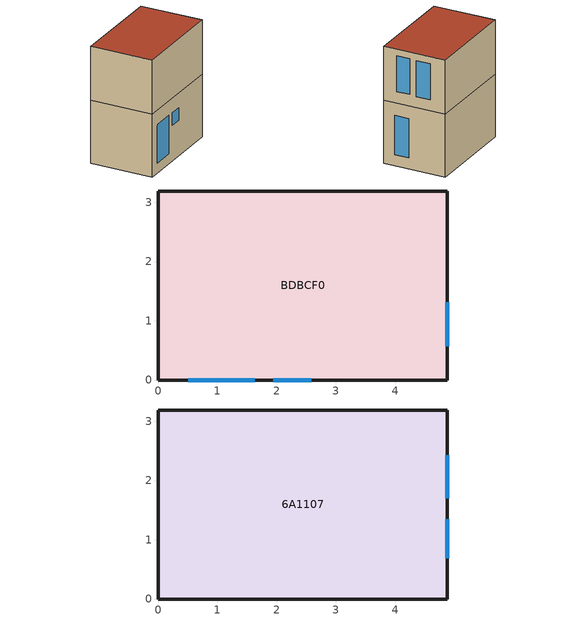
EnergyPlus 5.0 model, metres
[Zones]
BDBCF0
 floor ground (GROUND_FLOOR): 4.88,3.19 4.88,0 0,0 0,3.19 z0
 wall outside (EXT_WALL): 0,3.19 0,0 4.88,0 4.88,3.19 0,3.19 z0:3.17
 window (EXT_WINDOW1): 4.88,0.57 4.88,1.31 z0.55:2.53; 1.94,0 2.58,0 z1.8:2.44; 0.5,0 1.63,0 z0.49:2.43
 ceiling to 6A1107 (ADJ_CEILING): 0,3.19 0,0 4.88,0 4.88,3.19 z3.17
6A1107
 wall outside (EXT_WALL): 0,3.19 0,0 4.88,0 4.88,3.19 0,3.19 z3.17:5.9
 window (EXT_WINDOW1): 4.88,1.7 4.88,2.43 z3.72:5.53; 4.88,0.69 4.88,1.35 z3.76:5.57
 ceiling to BDBCF0 (ADJ_CEILING): 4.88,3.19 4.88,0 0,0 0,3.19 z3.17
 roof outside (EXT_ROOF): 0,3.19 0,0 4.88,0 4.88,3.19 z5.9
[Building]
TRNSYS17: North Axis {deg}=0; Terrain=City; Loads Convergence Tolerance Value=0; Temperature Convergence Tolerance Value {deltaC}=0; Solar Distribution=FullInteriorAndExterior; Maximum Number of Warmup Days=0
[Site:Location]
not used: Latitude {deg}=0; Longitude {deg}=0; Time Zone {hr}=0; Elevation {m}=0
[Construction]
GROUND_FLOOR; EXT_WALL; EXT_ROOF; ADJ_CEILING; EXT_WINDOW1: 
[WindowProperty:ShadingControl]
ESHADE=0; ISHADE=INPUT 1*MAX_ISHADE : SHADECNTRL=ISHADE_INTERNAL
[SurfaceProperty:OtherSideCoefficients]
BOUNDARY=IDENTICAL; BOUNDARY=INPUT 1*TBOUNDARY; BOUNDARY=INPUT 1*TBOUNDARY_2; BOUNDARY=INPUT 1*TBOUNDARY_3; BOUNDARY=INPUT 1*TGROUND; BOUNDARY=20; BOUNDARY=15
[Zone] Multiplier=1
BDBCF0; 6A1107
